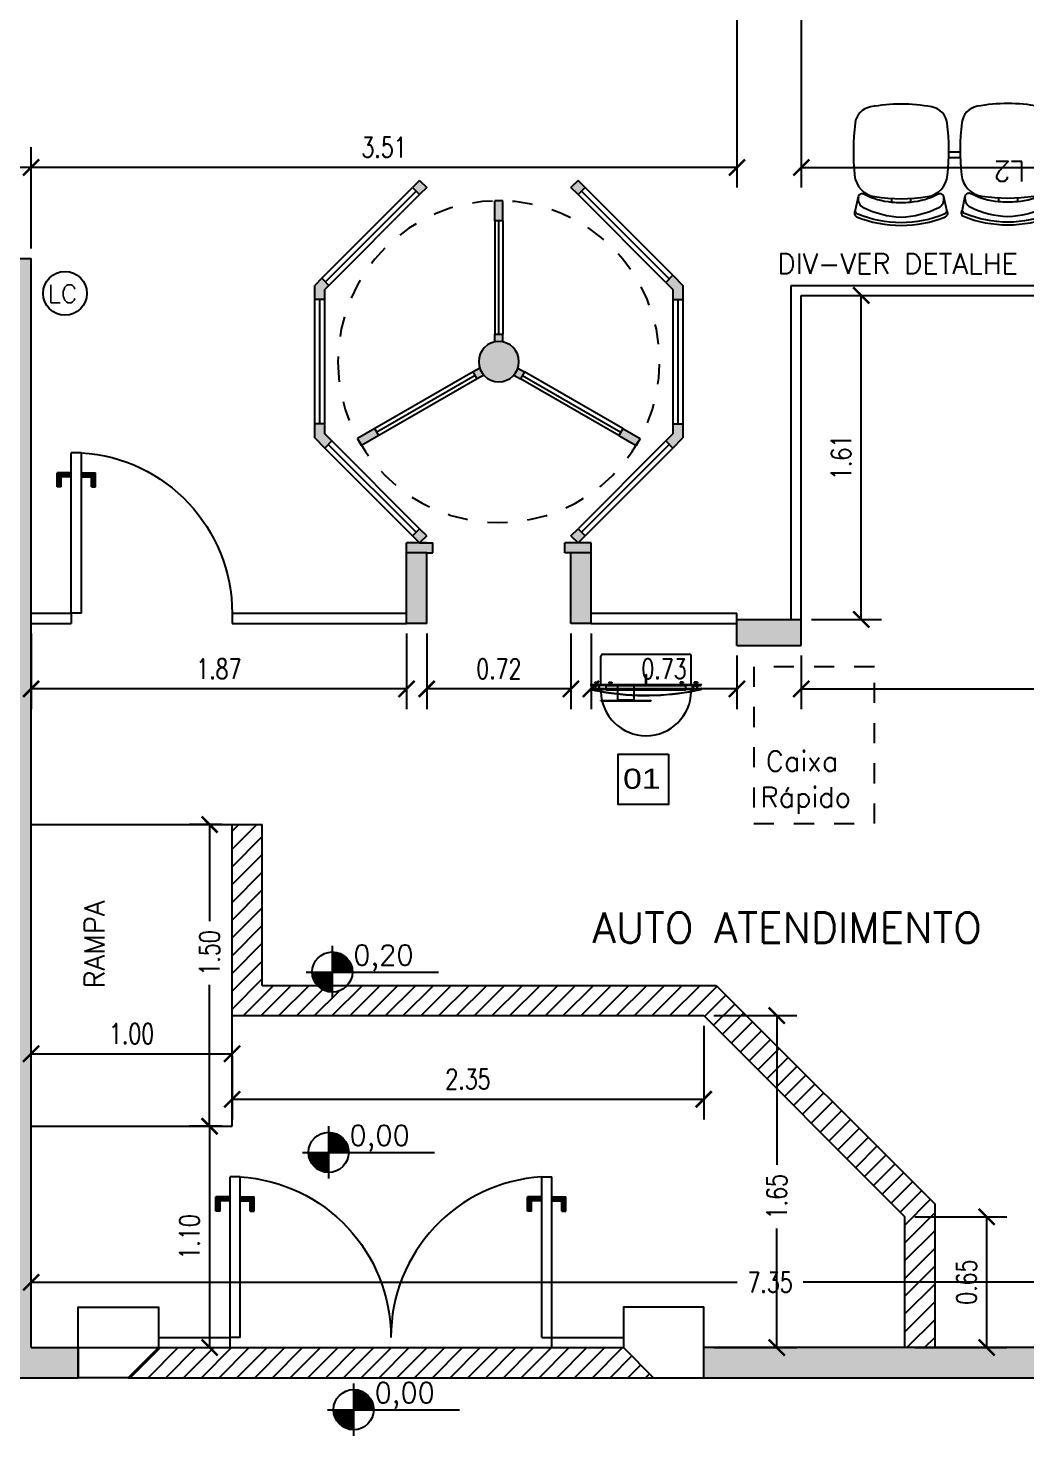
# Model space of a CAD drawing. Extents: x -36.1 to 57, y 1.4 to 46.9.
# Drawn here: x -0.15 to 4.81, y 33.05 to 40.05 of the extents above; entities that cross this region are included whole.
import ezdxf

# ---------------------------------------------------------------- set-up
doc = ezdxf.new("R2010")
doc.units = 0
doc.header["$LTSCALE"] = 0.02
doc.header["$PDMODE"] = 2
doc.linetypes.add('HIDDEN', pattern=[0.375, 0.25, -0.125])
doc.layers.get('0').update_dxf_attribs({"linetype": 'CONTINUOUS'})
doc.layers.get('DEFPOINTS').update_dxf_attribs({"linetype": 'CONTINUOUS'})
for name, color, linetype in [('ACESSORIOS', 6, 'CONTINUOUS'), ('BLOCOS', 1, 'CONTINUOUS'), ('CADEIRAS', 6, 'CONTINUOUS'), ('CODIGO', 6, 'CONTINUOUS'), ('COTAS', 6, 'CONTINUOUS'), ('DIVTETO', 5, 'CONTINUOUS'), ('EQUIPAMENTOS', 5, 'CONTINUOUS'), ('ESQUAD-SOLID', 6, 'CONTINUOUS'), ('ESQUADRIA', 1, 'CONTINUOUS'), ('ESQUADRIA-F', 6, 'CONTINUOUS'), ('ESQUADRIAS', 1, 'CONTINUOUS'), ('ESQUADRIAS-F', 6, 'CONTINUOUS'), ('ESQUADRIAS-G', 1, 'CONTINUOUS'), ('PAREDE-SOL', 251, 'CONTINUOUS'), ('PAREDES', 7, 'CONTINUOUS'), ('PELICULA', 252, 'CONTINUOUS'), ('PISO', 6, 'CONTINUOUS'), ('SINAL', 1, 'CONTINUOUS'), ('SUBPORTICO', 6, 'CONTINUOUS'), ('TEXTO', 7, 'CONTINUOUS'), ('TEXTO-F', 6, 'CONTINUOUS')]:
    doc.layers.add(name, color=color, linetype=linetype)
doc.styles.add('COTAS', font='romans.shx', dxfattribs={"width": 0.75})
doc.styles.add('NUMERO', font='arial.ttf', dxfattribs={"width": 1.2, "height": 0.4})
doc.styles.add('ROMANS', font='simplex.shx')
doc.dimstyles.new('COTAS', dxfattribs={"dimtxt": 0.1, "dimasz": 0.08, "dimexe": 0.1, "dimexo": 0.05, "dimgap": 0.05, "dimtad": 1, "dimzin": 0, "dimdsep": 46, "dimtxsty": 'COTAS', "dimblk1": 'ARCHTICK', "dimblk2": 'ARCHTICK', "dimsah": 1, "dimcen": 2.5, "dimclrt": 1, "dimadec": 0, "dimazin": 0, "dimtfac": 1, "dimtdec": 4, "dimtmove": 2, "dimatfit": 3, "dimldrblk": 'ARCHTICK', "dimfxl": 1, "dimtvp": 1, "dimtolj": 1, "dimtzin": 0, "dimarcsym": 0})
pattern_1 = [(45, (-21.00916, 38.838226), (-0.04419417, 0.04419417), [])]

# ---------------------------------------------------------------- blocks, each defined once
blk = doc.blocks.new('_ARCHTICK')
at = {"color": 0, "linetype": 'ByBlock', "const_width": 0.15}
blk.add_lwpolyline([(-0.5, -0.5), (0.5, 0.5)], dxfattribs=at)
blk = doc.blocks.new('*D147')
at = {"color": 0, "linetype": 'ByBlock'}
for p, q in [((3.7474, 7.4473), (4.0955, 7.4473)), ((3.9955, 5.8369), (3.9955, 7.4473)), ((3.7474, 5.8369), (4.0955, 5.8369))]:
    blk.add_line(p, q, dxfattribs=at)
at = {"layer": 'DEFPOINTS', "color": 0, "linetype": 'ByBlock'}
for p in [(3.6974, 7.4473), (3.9955, 7.4473), (3.6974, 5.8369)]:
    blk.add_point(p, dxfattribs=at)
at = {"color": 0, "linetype": 'ByBlock', "xscale": 0.08, "yscale": 0.08, "zscale": 0.08}
for p, rotation in [((3.9955, 7.4473), 90), ((3.9955, 5.8369), 270)]:
    blk.add_blockref('_ARCHTICK', p, dxfattribs=dict(at, rotation=rotation))
at = {"color": 1, "linetype": 'ByBlock', "insert": (3.8955, 6.6421), "char_height": 0.1, "attachment_point": 5, "rotation": 90, "style": 'COTAS'}
blk.add_mtext('\\A1;1.61', dxfattribs=at)
blk = doc.blocks.new('PORTA-GIRA')
at = {"layer": 'ESQUAD-SOLID'}
h = blk.add_hatch(color=256, dxfattribs=at)
h.paths.add_polyline_path([(0.1, 2.1667), (0.0646, 2.2021), (0.0293, 2.1667), (0.0646, 2.1314)])
h.paths.add_polyline_path([(-0.3718, 1.695), (-0.4071, 1.7303), (-0.4571, 1.6803), (-0.4571, 1.6096), (-0.4071, 1.6096), (-0.4071, 1.6596)])
h.paths.add_polyline_path([(0.4786, 2.1008, 0.012502), (0.4386, 2.1008), (0.4386, 2.001), (0.4786, 2.001)])
h.paths.add_polyline_path([(0.8525, 2.2021), (0.8172, 2.1667), (0.8525, 2.1314), (0.8879, 2.1667)])
h.paths.add_polyline_path([(1.3743, 1.6803), (1.3389, 1.7157), (1.3036, 1.6803), (1.3243, 1.6596), (1.3243, 1.6096), (1.3743, 1.6096)])
h.paths.add_polyline_path([(1.3743, 0.9925), (1.3243, 0.9925), (1.3243, 0.9425), (1.2889, 0.9071), (1.3243, 0.8718), (1.3743, 0.9218)])
h.paths.add_polyline_path([(0.8525, 0.4707), (0.8172, 0.4354), (0.8525, 0.4), (0.8879, 0.4354)])
h.paths.add_polyline_path([(0.0646, 0.4707), (0.0293, 0.4354), (0.0646, 0.4), (0.1, 0.4354)])
h.paths.add_polyline_path([(-0.3718, 0.9071), (-0.4071, 0.9425), (-0.4071, 0.9925), (-0.4571, 0.9925), (-0.4571, 0.9218), (-0.4071, 0.8718)])
h.paths.add_polyline_path([(-0.1376, 0.9337), (-0.1576, 0.9684), (-0.244, 0.9185, 0.012502), (-0.224, 0.8838)])
h.paths.add_polyline_path([(1.0748, 0.9684), (1.0548, 0.9337), (1.1412, 0.8838, 0.012502), (1.1612, 0.9185)])
h.paths.add_polyline_path([(0.5586, 1.301, 1), (0.3586, 1.301, 1)])
h.paths.add_polyline_path([(0.1, 0.35), (0, 0.35), (0, 0), (0.1, 0)])
h.paths.add_polyline_path([(0.13, 0.4), (0.0646, 0.4), (0, 0.4), (0, 0.35), (0.1, 0.35), (0.13, 0.35)])
h.paths.add_polyline_path([(0.9172, 0.4), (0.8172, 0.4), (0.7872, 0.4), (0.7872, 0.35), (0.8172, 0.35), (0.9172, 0.35)])
h.paths.add_polyline_path([(0.9172, 0.35), (0.8172, 0.35), (0.8172, 0), (0.9172, 0)])
h.paths.add_polyline_path([(0.4786, 1.4376), (0.4386, 1.4376), (0.4386, 1.399, -0.101021), (0.4786, 1.399)])
h.paths.add_polyline_path([(0.5869, 1.2501), (0.5534, 1.2694, -0.101021), (0.5334, 1.2347), (0.5669, 1.2154)])
h.paths.add_polyline_path([(0.3637, 1.2694), (0.3303, 1.2501), (0.3503, 1.2154), (0.3837, 1.2347, -0.101021)])
at = {"layer": 'ESQUADRIA'}
for p, q in [((0.0293, 2.1667), (0.0646, 2.2021)), ((0.0646, 2.2021), (0.1, 2.1667)), ((0.8525, 2.2021), (0.8172, 2.1667)), ((0.8525, 2.2021), (0.8879, 2.1667)), ((-0.3894, 1.7127), (0.047, 2.149)), ((0.0293, 2.1667), (0.0646, 2.1314)), ((0.0646, 2.1314), (0.1, 2.1667)), ((0.4386, 2.001), (0.4386, 2.101)), ((0.4386, 2.101), (0.4786, 2.101)), ((0.4786, 2.001), (0.4786, 2.101)), ((0.8172, 2.1667), (0.8525, 2.1314)), ((0.8879, 2.1667), (0.8525, 2.1314)), ((1.3212, 1.698), (0.8702, 2.149)), ((0.4386, 2.001), (0.4786, 2.001)), ((0.4586, 1.4376), (0.4586, 2.001)), ((-0.4071, 1.7303), (-0.4571, 1.6803)), ((-0.4571, 1.6803), (-0.4571, 1.6096)), ((-0.4071, 1.7303), (-0.3718, 1.695)), ((-0.3718, 1.695), (-0.4071, 1.6596)), ((1.3389, 1.7157), (1.3036, 1.6803)), ((1.3036, 1.6803), (1.3243, 1.6596)), ((1.3389, 1.7157), (1.3743, 1.6803)), ((1.3743, 1.6096), (1.3743, 1.6803)), ((-0.4071, 1.6096), (-0.4571, 1.6096)), ((-0.4321, 1.6096), (-0.4321, 0.9925)), ((-0.4071, 1.6596), (-0.4071, 1.6096)), ((1.3243, 1.6096), (1.3243, 1.6596)), ((1.3243, 1.6096), (1.3743, 1.6096)), ((1.3493, 0.9925), (1.3493, 1.6096)), ((0.4786, 1.4376), (0.4386, 1.4376)), ((0.4386, 1.399), (0.4386, 1.4376)), ((0.4786, 1.399), (0.4786, 1.4376)), ((0.3637, 1.2694), (0.3303, 1.2501)), ((0.5534, 1.2694), (0.5869, 1.2501)), ((0.3403, 1.2327), (-0.1476, 0.951)), ((0.3303, 1.2501), (0.3503, 1.2154)), ((0.3837, 1.2347), (0.3503, 1.2154)), ((0.5334, 1.2347), (0.5669, 1.2154)), ((0.5669, 1.2154), (0.5869, 1.2501)), ((0.5769, 1.2327), (1.0648, 0.951)), ((-0.4571, 0.9925), (-0.4571, 0.9218)), ((-0.4071, 0.9925), (-0.4571, 0.9925)), ((-0.4071, 0.9925), (-0.4071, 0.9425)), ((1.3243, 0.9425), (1.3243, 0.9925)), ((1.3243, 0.9925), (1.3743, 0.9925)), ((1.3743, 0.9218), (1.3743, 0.9925)), ((-0.4071, 0.8718), (-0.4571, 0.9218)), ((-0.3718, 0.9071), (-0.4071, 0.9425)), ((-0.1576, 0.9684), (-0.2442, 0.9184)), ((-0.2442, 0.9184), (-0.2242, 0.8837)), ((-0.1376, 0.9337), (-0.2242, 0.8837)), ((-0.1576, 0.9684), (-0.1376, 0.9337)), ((1.0548, 0.9337), (1.0748, 0.9684)), ((1.0548, 0.9337), (1.1414, 0.8837)), ((1.0748, 0.9684), (1.1614, 0.9184)), ((1.1414, 0.8837), (1.1614, 0.9184)), ((1.2889, 0.9071), (1.3243, 0.9425)), ((1.3243, 0.8718), (1.3743, 0.9218)), ((-0.3718, 0.9071), (-0.4071, 0.8718)), ((-0.3894, 0.8894), (0.047, 0.453)), ((0.8702, 0.453), (1.3066, 0.8894)), ((1.2889, 0.9071), (1.3243, 0.8718)), ((0.0646, 0.4707), (0.0293, 0.4354)), ((0.0646, 0.4), (0.0293, 0.4354)), ((0.1, 0.4354), (0.0646, 0.4707)), ((0.1, 0.4354), (0.0646, 0.4)), ((0.8172, 0.4354), (0.8525, 0.4707)), ((0.8172, 0.4354), (0.8525, 0.4)), ((0.8525, 0.4707), (0.8879, 0.4354)), ((0.8525, 0.4), (0.8879, 0.4354)), ((0, 0), (0, 0.4)), ((0, 0.4), (0.1, 0.4)), ((0, 0.35), (0.1, 0.35)), ((0.0646, 0.4), (0.13, 0.4)), ((0.1, 0), (0.1, 0.35)), ((0.1, 0.35), (0.13, 0.35)), ((0.13, 0.35), (0.13, 0.4)), ((0.7872, 0.35), (0.7872, 0.4)), ((0.8525, 0.4), (0.7872, 0.4)), ((0.8172, 0.35), (0.7872, 0.35)), ((0.8172, 0.4), (0.9172, 0.4)), ((0.8172, 0), (0.8172, 0.35)), ((0.8172, 0.35), (0.9172, 0.35)), ((0.9172, 0), (0.9172, 0.4)), ((0, 0), (0.1, 0)), ((0.8172, 0), (0.9172, 0))]:
    blk.add_line(p, q, dxfattribs=at)
blk.add_circle((0.4586, 1.301), 0.1, dxfattribs=at)
at = {"layer": 'ESQUADRIA-F'}
for p, q in [((-0.4071, 1.7303), (0.0293, 2.1667)), ((-0.3718, 1.695), (0.0646, 2.1314)), ((1.3036, 1.6803), (0.8525, 2.1314)), ((1.3389, 1.7157), (0.8879, 2.1667)), ((0.4386, 2.001), (0.4386, 1.4376)), ((0.4786, 2.001), (0.4786, 1.4376)), ((-0.4571, 1.6096), (-0.4571, 0.9925)), ((-0.4071, 1.6096), (-0.4071, 0.9925)), ((1.3243, 0.9925), (1.3243, 1.6096)), ((1.3743, 0.9925), (1.3743, 1.6096)), ((-0.1576, 0.9684), (0.3303, 1.2501)), ((-0.1376, 0.9337), (0.3503, 1.2154)), ((0.5669, 1.2154), (1.0548, 0.9337)), ((0.5869, 1.2501), (1.0748, 0.9684)), ((-0.4071, 0.8718), (0.0293, 0.4354)), ((-0.3718, 0.9071), (0.0646, 0.4707)), ((0.8525, 0.4707), (1.2889, 0.9071)), ((0.8879, 0.4354), (1.3243, 0.8718))]:
    blk.add_line(p, q, dxfattribs=at)
at = {"layer": 'PISO', "linetype": 'HIDDEN'}
blk.add_circle((0.4586, 1.301), 0.8, dxfattribs=at)
blk = doc.blocks.new('A$C05567B69')
at = {"layer": 'ESQUADRIAS-F'}
blk.add_arc((0.8, 0), 0.8, 93.58332, 180, dxfattribs=at)
at = {"layer": 'ESQUADRIAS-G'}
for p, q in [((0.75, 0), (0.75, 0.7984)), ((0.75, 0.7984), (0.8, 0.7984)), ((0.8, 0), (0.8, 0.7984)), ((0.68, 0.6284), (0.68, 0.6984)), ((0.75, 0.6984), (0.68, 0.6984)), ((0.7, 0.6284), (0.7, 0.6784)), ((0.75, 0.6784), (0.7, 0.6784)), ((0.8, 0.6984), (0.87, 0.6984)), ((0.8, 0.6784), (0.85, 0.6784)), ((0.85, 0.6284), (0.85, 0.6784)), ((0.87, 0.6284), (0.87, 0.6984)), ((0.7, 0.6284), (0.68, 0.6284)), ((0.85, 0.6284), (0.87, 0.6284)), ((0.75, 0), (0.8, 0))]:
    blk.add_line(p, q, dxfattribs=at)
for points in [[(0.68, 0.6984), (0.75, 0.6984), (0.7, 0.6784), (0.75, 0.6784)], [(0.68, 0.6284), (0.68, 0.6984), (0.7, 0.6284), (0.7, 0.6784)], [(0.8, 0.6984), (0.87, 0.6984), (0.8, 0.6784), (0.85, 0.6784)], [(0.85, 0.6284), (0.85, 0.6784), (0.87, 0.6284), (0.87, 0.6984)]]:
    blk.add_solid(points, dxfattribs=at)
blk = doc.blocks.new('*D106')
at = {"color": 0, "linetype": 'ByBlock'}
for p, q in [((7.2174, 2.9091), (7.2174, 2.441)), ((-0.1333, 2.2669), (-0.1333, 2.641)), ((-0.1333, 2.541), (3.3777, 2.541)), ((7.2174, 2.541), (3.7063, 2.541))]:
    blk.add_line(p, q, dxfattribs=at)
at = {"layer": 'DEFPOINTS', "color": 0, "linetype": 'ByBlock'}
for p in [(7.2174, 2.9591), (7.2174, 2.541), (-0.1333, 2.2169)]:
    blk.add_point(p, dxfattribs=at)
at = {"color": 0, "linetype": 'ByBlock', "xscale": 0.08, "yscale": 0.08, "zscale": 0.08, "rotation": 180}
blk.add_blockref('_ARCHTICK', (-0.1333, 2.541), dxfattribs=at)
at = {"color": 0, "linetype": 'ByBlock', "xscale": 0.08, "yscale": 0.08, "zscale": 0.08}
blk.add_blockref('_ARCHTICK', (7.2174, 2.541), dxfattribs=at)
at = {"color": 1, "linetype": 'ByBlock', "insert": (3.542, 2.541), "char_height": 0.1, "attachment_point": 5, "style": 'COTAS'}
blk.add_mtext('\\A1;7.35', dxfattribs=at)
blk = doc.blocks.new('*D105')
at = {"color": 0, "linetype": 'ByBlock'}
for p, q in [((7.2174, 5.7669), (7.2174, 5.391)), ((3.6974, 5.6569), (3.6974, 5.391)), ((3.6974, 5.491), (7.2174, 5.491))]:
    blk.add_line(p, q, dxfattribs=at)
at = {"layer": 'DEFPOINTS', "color": 0, "linetype": 'ByBlock'}
for p in [(7.2174, 5.8169), (3.6974, 5.7069), (7.2174, 5.491)]:
    blk.add_point(p, dxfattribs=at)
at = {"color": 0, "linetype": 'ByBlock', "xscale": 0.08, "yscale": 0.08, "zscale": 0.08, "rotation": 180}
blk.add_blockref('_ARCHTICK', (3.6974, 5.491), dxfattribs=at)
at = {"color": 0, "linetype": 'ByBlock', "xscale": 0.08, "yscale": 0.08, "zscale": 0.08}
blk.add_blockref('_ARCHTICK', (7.2174, 5.491), dxfattribs=at)
at = {"color": 1, "linetype": 'ByBlock', "insert": (5.4574, 5.591), "char_height": 0.1, "attachment_point": 5, "style": 'COTAS'}
blk.add_mtext('\\A1;3.52', dxfattribs=at)
blk = doc.blocks.new('*D121')
at = {"color": 0, "linetype": 'ByBlock'}
for p, q in [((-0.1333, 5.7669), (-0.1333, 5.391)), ((1.7344, 5.7669), (1.7344, 5.391)), ((1.7344, 5.491), (-0.1333, 5.491))]:
    blk.add_line(p, q, dxfattribs=at)
at = {"layer": 'DEFPOINTS', "color": 0, "linetype": 'ByBlock'}
for p in [(-0.1333, 5.8169), (1.7344, 5.8169), (-0.1333, 5.491)]:
    blk.add_point(p, dxfattribs=at)
at = {"color": 0, "linetype": 'ByBlock', "xscale": 0.08, "yscale": 0.08, "zscale": 0.08, "rotation": 180}
blk.add_blockref('_ARCHTICK', (-0.1333, 5.491), dxfattribs=at)
at = {"color": 0, "linetype": 'ByBlock', "xscale": 0.08, "yscale": 0.08, "zscale": 0.08}
blk.add_blockref('_ARCHTICK', (1.7344, 5.491), dxfattribs=at)
at = {"color": 1, "linetype": 'ByBlock', "insert": (0.8005, 5.591), "char_height": 0.1, "attachment_point": 5, "style": 'COTAS'}
blk.add_mtext('\\A1;1.87', dxfattribs=at)
blk = doc.blocks.new('*D120')
at = {"color": 0, "linetype": 'ByBlock'}
for p, q in [((-0.1333, 3.3669), (-0.1333, 3.7772)), ((0.8667, 3.3669), (0.8667, 3.7772)), ((-0.1333, 3.6772), (0.8667, 3.6772))]:
    blk.add_line(p, q, dxfattribs=at)
at = {"layer": 'DEFPOINTS', "color": 0, "linetype": 'ByBlock'}
for p in [(0.8667, 3.6772), (-0.1333, 3.3169), (0.8667, 3.3169)]:
    blk.add_point(p, dxfattribs=at)
at = {"color": 0, "linetype": 'ByBlock', "xscale": 0.08, "yscale": 0.08, "zscale": 0.08, "rotation": 180}
blk.add_blockref('_ARCHTICK', (-0.1333, 3.6772), dxfattribs=at)
at = {"color": 0, "linetype": 'ByBlock', "xscale": 0.08, "yscale": 0.08, "zscale": 0.08}
blk.add_blockref('_ARCHTICK', (0.8667, 3.6772), dxfattribs=at)
at = {"color": 1, "linetype": 'ByBlock', "insert": (0.3667, 3.7772), "char_height": 0.1, "attachment_point": 5, "style": 'COTAS'}
blk.add_mtext('\\A1;1.00', dxfattribs=at)
blk = doc.blocks.new('*D119')
at = {"color": 0, "linetype": 'ByBlock'}
for p, q in [((-0.0833, 3.3169), (0.8544, 3.3169)), ((0.7544, 3.3169), (0.7544, 2.2169)), ((-0.0833, 2.2169), (0.8544, 2.2169))]:
    blk.add_line(p, q, dxfattribs=at)
at = {"layer": 'DEFPOINTS', "color": 0, "linetype": 'ByBlock'}
for p in [(-0.1333, 3.3169), (-0.1333, 2.2169), (0.7544, 2.2169)]:
    blk.add_point(p, dxfattribs=at)
at = {"color": 0, "linetype": 'ByBlock', "xscale": 0.08, "yscale": 0.08, "zscale": 0.08}
for p, rotation in [((0.7544, 3.3169), 90), ((0.7544, 2.2169), 270)]:
    blk.add_blockref('_ARCHTICK', p, dxfattribs=dict(at, rotation=rotation))
at = {"color": 1, "linetype": 'ByBlock', "insert": (0.6544, 2.7669), "char_height": 0.1, "attachment_point": 5, "rotation": 90, "style": 'COTAS'}
blk.add_mtext('\\A1;1.10', dxfattribs=at)
blk = doc.blocks.new('*D124')
at = {"color": 0, "linetype": 'ByBlock'}
for p, q in [((3.2623, 3.8669), (3.6753, 3.8669)), ((3.5753, 3.8669), (3.5753, 3.1259)), ((3.5753, 2.2169), (3.5753, 2.808)), ((3.2623, 2.2169), (3.6753, 2.2169))]:
    blk.add_line(p, q, dxfattribs=at)
at = {"layer": 'DEFPOINTS', "color": 0, "linetype": 'ByBlock'}
for p in [(3.2123, 3.8669), (3.2123, 2.2169), (3.5753, 2.2169)]:
    blk.add_point(p, dxfattribs=at)
at = {"color": 0, "linetype": 'ByBlock', "xscale": 0.08, "yscale": 0.08, "zscale": 0.08}
for p, rotation in [((3.5753, 3.8669), 90), ((3.5753, 2.2169), 270)]:
    blk.add_blockref('_ARCHTICK', p, dxfattribs=dict(at, rotation=rotation))
at = {"color": 1, "linetype": 'ByBlock', "insert": (3.5753, 2.9669), "char_height": 0.1, "attachment_point": 5, "rotation": 90, "style": 'COTAS'}
blk.add_mtext('\\A1;1.65', dxfattribs=at)
blk = doc.blocks.new('*D118')
at = {"color": 0, "linetype": 'ByBlock'}
for p, q in [((0.8167, 4.8169), (0.6544, 4.8169)), ((0.7544, 4.8169), (0.7544, 4.3373)), ((0.7544, 3.3169), (0.7544, 4.0194)), ((0.8167, 3.3169), (0.6544, 3.3169))]:
    blk.add_line(p, q, dxfattribs=at)
at = {"layer": 'DEFPOINTS', "color": 0, "linetype": 'ByBlock'}
for p in [(0.7544, 4.8169), (0.8667, 4.8169), (0.8667, 3.3169)]:
    blk.add_point(p, dxfattribs=at)
at = {"color": 0, "linetype": 'ByBlock', "xscale": 0.08, "yscale": 0.08, "zscale": 0.08}
for p, rotation in [((0.7544, 4.8169), 90), ((0.7544, 3.3169), 270)]:
    blk.add_blockref('_ARCHTICK', p, dxfattribs=dict(at, rotation=rotation))
at = {"color": 1, "linetype": 'ByBlock', "insert": (0.7544, 4.1784), "char_height": 0.1, "attachment_point": 5, "rotation": 90, "style": 'COTAS'}
blk.add_mtext('\\A1;1.50', dxfattribs=at)
blk = doc.blocks.new('*D117')
at = {"color": 0, "linetype": 'ByBlock'}
for p, q in [((3.2123, 3.8169), (3.2123, 3.3512)), ((0.8667, 3.6669), (0.8667, 3.3512)), ((0.8667, 3.4512), (3.2123, 3.4512))]:
    blk.add_line(p, q, dxfattribs=at)
at = {"layer": 'DEFPOINTS', "color": 0, "linetype": 'ByBlock'}
for p in [(3.2123, 3.8669), (0.8667, 3.7169), (3.2123, 3.4512)]:
    blk.add_point(p, dxfattribs=at)
at = {"color": 0, "linetype": 'ByBlock', "xscale": 0.08, "yscale": 0.08, "zscale": 0.08, "rotation": 180}
blk.add_blockref('_ARCHTICK', (0.8667, 3.4512), dxfattribs=at)
at = {"color": 0, "linetype": 'ByBlock', "xscale": 0.08, "yscale": 0.08, "zscale": 0.08}
blk.add_blockref('_ARCHTICK', (3.2123, 3.4512), dxfattribs=at)
at = {"color": 1, "linetype": 'ByBlock', "insert": (2.0395, 3.5512), "char_height": 0.1, "attachment_point": 5, "style": 'COTAS'}
blk.add_mtext('\\A1;2.35', dxfattribs=at)
blk = doc.blocks.new('*D122')
at = {"color": 0, "linetype": 'ByBlock'}
for p, q in [((1.8344, 5.7669), (1.8344, 5.391)), ((2.5515, 5.7669), (2.5515, 5.391)), ((2.5515, 5.491), (1.8344, 5.491))]:
    blk.add_line(p, q, dxfattribs=at)
at = {"layer": 'DEFPOINTS', "color": 0, "linetype": 'ByBlock'}
for p in [(1.8344, 5.8169), (2.5515, 5.8169), (1.8344, 5.491)]:
    blk.add_point(p, dxfattribs=at)
at = {"color": 0, "linetype": 'ByBlock', "xscale": 0.08, "yscale": 0.08, "zscale": 0.08, "rotation": 180}
blk.add_blockref('_ARCHTICK', (1.8344, 5.491), dxfattribs=at)
at = {"color": 0, "linetype": 'ByBlock', "xscale": 0.08, "yscale": 0.08, "zscale": 0.08}
blk.add_blockref('_ARCHTICK', (2.5515, 5.491), dxfattribs=at)
at = {"color": 1, "linetype": 'ByBlock', "insert": (2.193, 5.591), "char_height": 0.1, "attachment_point": 5, "style": 'COTAS'}
blk.add_mtext('\\A1;0.72', dxfattribs=at)
blk = doc.blocks.new('A$C1F7A7F6D')
at = {"layer": 'SINAL'}
for p, q in [((0.0507, 0.2549), (0.0507, 0.3949)), ((0.0607, 0.4049), (0.4907, 0.4049)), ((0.5007, 0.2549), (0.5007, 0.3949)), ((0.2742, 0.3049), (0.2772, 0.3049)), ((0.2742, 0.2549), (0.2742, 0.3049)), ((0.2772, 0.2549), (0.2772, 0.3049)), ((0.002, 0.2329), (0.0017, 0.2315)), ((0.0232, 0.2504), (0.0029, 0.2504)), ((0.0032, 0.2549), (0.5484, 0.2549)), ((0.0032, 0.2519), (0.0032, 0.2534)), ((0.0032, 0.2534), (0.5482, 0.2534)), ((0.0411, 0.2519), (0.0032, 0.2519)), ((0.0207, 0.2669), (0.0357, 0.2669)), ((0.0207, 0.2669), (0.0207, 0.2629)), ((0.0207, 0.2629), (0.0357, 0.2629)), ((0.0207, 0.2589), (0.0207, 0.2549)), ((0.0207, 0.2589), (0.0357, 0.2589)), ((0.0207, 0.2549), (0.0357, 0.2549)), ((0.0219, 0.2302), (0.0216, 0.2288)), ((0.0223, 0.2483), (0.0223, 0.2303)), ((0.0232, 0.2504), (0.0232, 0.2519)), ((0.0413, 0.2493), (0.0233, 0.2493)), ((0.0413, 0.2483), (0.0233, 0.2483)), ((0.0233, 0.2483), (0.0233, 0.2303)), ((0.0413, 0.2303), (0.0233, 0.2303)), ((0.0413, 0.2293), (0.0233, 0.2293)), ((0.0257, 0.251), (0.025, 0.2519)), ((0.0257, 0.2629), (0.0257, 0.2589)), ((0.0257, 0.2519), (0.0257, 0.2504)), ((0.0257, 0.2504), (0.0307, 0.2504)), ((0.0307, 0.2629), (0.0307, 0.2589)), ((0.0307, 0.2519), (0.0307, 0.2504)), ((0.0307, 0.251), (0.0315, 0.2519)), ((0.0357, 0.2669), (0.0357, 0.2629)), ((0.0357, 0.2589), (0.0357, 0.2549)), ((0.0426, 0.2493), (0.0413, 0.2493)), ((0.0413, 0.2483), (0.0413, 0.2303)), ((0.0426, 0.2293), (0.0413, 0.2293)), ((0.0423, 0.2483), (0.0423, 0.2303)), ((0.0441, 0.2504), (0.0426, 0.2504)), ((0.0426, 0.2247), (0.0426, 0.2504)), ((0.0426, 0.2293), (0.0426, 0.2504)), ((0.0441, 0.2293), (0.0426, 0.2293)), ((0.0441, 0.2244), (0.0441, 0.2504)), ((0.0777, 0.2493), (0.0441, 0.2493)), ((0.0777, 0.2293), (0.0441, 0.2293)), ((0.0507, 0.2493), (0.0507, 0.2534)), ((0.0507, 0.225), (0.0507, 0.2293)), ((0.0777, 0.2263), (0.0777, 0.2523)), ((0.0957, 0.2523), (0.0777, 0.2523)), ((0.0777, 0.2493), (0.4737, 0.2493)), ((0.0777, 0.2293), (0.4737, 0.2293)), ((0.4737, 0.2263), (0.0777, 0.2263)), ((0.0907, 0.2669), (0.1057, 0.2669)), ((0.0907, 0.2669), (0.0907, 0.2629)), ((0.0907, 0.2629), (0.1057, 0.2629)), ((0.0907, 0.2589), (0.0907, 0.2549)), ((0.0907, 0.2589), (0.1057, 0.2589)), ((0.0907, 0.2549), (0.1057, 0.2549)), ((0.0957, 0.2525), (0.0949, 0.2534)), ((0.0957, 0.2629), (0.0957, 0.2589)), ((0.0957, 0.2534), (0.0957, 0.2504)), ((0.0957, 0.2504), (0.1007, 0.2504)), ((0.1007, 0.2629), (0.1007, 0.2589)), ((0.1007, 0.2534), (0.1007, 0.2504)), ((0.1007, 0.2525), (0.1015, 0.2534)), ((0.4506, 0.2523), (0.1007, 0.2523)), ((0.1057, 0.2669), (0.1057, 0.2629)), ((0.1057, 0.2589), (0.1057, 0.2549)), ((0.1357, 0.1992), (0.1357, 0.2263)), ((0.2157, 0.1992), (0.2157, 0.2263)), ((0.4456, 0.2669), (0.4456, 0.2629)), ((0.4606, 0.2669), (0.4456, 0.2669)), ((0.4606, 0.2629), (0.4456, 0.2629)), ((0.4456, 0.2589), (0.4456, 0.2549)), ((0.4606, 0.2589), (0.4456, 0.2589)), ((0.4606, 0.2549), (0.4456, 0.2549)), ((0.4506, 0.2525), (0.4499, 0.2534)), ((0.4506, 0.2629), (0.4506, 0.2589)), ((0.4506, 0.2534), (0.4506, 0.2504)), ((0.4556, 0.2504), (0.4506, 0.2504)), ((0.4556, 0.2629), (0.4556, 0.2589)), ((0.4556, 0.2525), (0.4564, 0.2534)), ((0.4556, 0.2534), (0.4556, 0.2504)), ((0.4737, 0.2523), (0.4556, 0.2523)), ((0.4606, 0.2669), (0.4606, 0.2629)), ((0.4606, 0.2589), (0.4606, 0.2549)), ((0.4737, 0.2263), (0.4737, 0.2523)), ((0.5072, 0.2493), (0.4737, 0.2493)), ((0.5072, 0.2293), (0.4737, 0.2293)), ((0.5007, 0.2493), (0.5007, 0.2534)), ((0.5007, 0.225), (0.5007, 0.2293)), ((0.5072, 0.2504), (0.5087, 0.2504)), ((0.5072, 0.2244), (0.5072, 0.2504)), ((0.5087, 0.2247), (0.5087, 0.2504)), ((0.5087, 0.2293), (0.5087, 0.2504)), ((0.5101, 0.2493), (0.5087, 0.2493)), ((0.5101, 0.2293), (0.5087, 0.2293)), ((0.5091, 0.2483), (0.5091, 0.2303)), ((0.5101, 0.2493), (0.5281, 0.2493)), ((0.5101, 0.2483), (0.5281, 0.2483)), ((0.5101, 0.2483), (0.5101, 0.2303)), ((0.5101, 0.2303), (0.5281, 0.2303)), ((0.5101, 0.2293), (0.5281, 0.2293)), ((0.5102, 0.2519), (0.5482, 0.2519)), ((0.5306, 0.2669), (0.5156, 0.2669)), ((0.5156, 0.2669), (0.5156, 0.2629)), ((0.5306, 0.2629), (0.5156, 0.2629)), ((0.5156, 0.2589), (0.5156, 0.2549)), ((0.5306, 0.2589), (0.5156, 0.2589)), ((0.5306, 0.2549), (0.5156, 0.2549)), ((0.5206, 0.251), (0.5198, 0.2519)), ((0.5206, 0.2629), (0.5206, 0.2589)), ((0.5206, 0.2519), (0.5206, 0.2504)), ((0.5256, 0.2504), (0.5206, 0.2504)), ((0.5256, 0.2629), (0.5256, 0.2589)), ((0.5256, 0.251), (0.5264, 0.2519)), ((0.5256, 0.2519), (0.5256, 0.2504)), ((0.5281, 0.2483), (0.5281, 0.2303)), ((0.5282, 0.2504), (0.5282, 0.2519)), ((0.5282, 0.2504), (0.5484, 0.2504)), ((0.5291, 0.2483), (0.5291, 0.2303)), ((0.5294, 0.2302), (0.5298, 0.2288)), ((0.5306, 0.2669), (0.5306, 0.2629)), ((0.5306, 0.2589), (0.5306, 0.2549)), ((0.5482, 0.2519), (0.5482, 0.2534)), ((0.5493, 0.2329), (0.5496, 0.2315)), ((0.0507, 0.1749), (0.3007, 0.1749)), ((0.0507, 0.1734), (0.0507, 0.1749)), ((0.0507, 0.1734), (0.3007, 0.1734)), ((0.1357, 0.1749), (0.1357, 0.1992)), ((0.2157, 0.1769), (0.1357, 0.1769)), ((0.2157, 0.1749), (0.2157, 0.1992)), ((0.3007, 0.1734), (0.3007, 0.1749))]:
    blk.add_line(p, q, dxfattribs=at)
at = {"layer": 'SINAL', "linetype": 'Continuous'}
for p, q in [((0.1357, 0.2263), (0.1357, 0.2493)), ((0.2157, 0.2263), (0.2157, 0.2493))]:
    blk.add_line(p, q, dxfattribs=at)
at = {"layer": 'SINAL'}
for centre, radius, start, end in [((0.0607, 0.3949), 0.01, 90, 180), ((0.4907, 0.3949), 0.01, 360, 90), ((0.0022, 0.2321), 0.00228, 87.22519, 247.84309), ((0.2753, 1.4722), 1.2722, 257.5301, 261.56597), ((0.0029, 0.2527), 0.00225, 90, 270), ((0.2753, 1.4722), 1.2707, 257.5301, 261.55595), ((0.2761, 1.4722), 1.2692, 257.53008, 259.39915), ((0.2761, 1.4722), 1.2677, 257.53008, 258.434), ((0.0233, 0.2483), 0.001, 90, 180), ((0.0233, 0.2303), 0.001, 180, 270), ((0.0411, 0.2504), 0.003, 0, 90), ((0.0411, 0.2504), 0.0015, 0, 90), ((0.0413, 0.2483), 0.001, 0, 90), ((0.0413, 0.2303), 0.001, 270, 360), ((0.0426, 0.2244), 0.0015, 259.46803, 0), ((0.2757, 0.225), 0.225, 180, 180.89106), ((0.2757, 0.225), 0.225, 181.28053, 358.75674), ((0.2753, 1.4722), 1.2707, 261.55595, 282.4699), ((0.2753, 1.4722), 1.2722, 261.56597, 282.4699), ((0.2757, 0.225), 0.225, 359.1462, 360), ((0.5102, 0.2504), 0.003, 90, 180), ((0.5087, 0.2244), 0.0015, 180, 245.32932), ((0.5102, 0.2504), 0.0015, 90, 180), ((0.2753, 1.4722), 1.2692, 280.60085, 282.46992), ((0.5101, 0.2483), 0.001, 90, 180), ((0.5101, 0.2303), 0.001, 180, 270), ((0.5281, 0.2483), 0.001, 0, 90), ((0.5281, 0.2303), 0.001, 270, 0), ((0.2753, 1.4722), 1.2677, 281.566, 282.46992), ((0.5484, 0.2527), 0.00225, 270, 90), ((0.5491, 0.2321), 0.00228, 292.15691, 92.77481)]:
    blk.add_arc(centre, radius, start, end, dxfattribs=at)
blk = doc.blocks.new('*D116')
at = {"color": 0, "linetype": 'ByBlock'}
for p, q in [((2.6515, 5.7669), (2.6515, 5.391)), ((3.3774, 5.6569), (3.3774, 5.391)), ((3.3774, 5.491), (2.6515, 5.491))]:
    blk.add_line(p, q, dxfattribs=at)
at = {"layer": 'DEFPOINTS', "color": 0, "linetype": 'ByBlock'}
for p in [(2.6515, 5.8169), (3.3774, 5.7069), (2.6515, 5.491)]:
    blk.add_point(p, dxfattribs=at)
at = {"color": 0, "linetype": 'ByBlock', "xscale": 0.08, "yscale": 0.08, "zscale": 0.08, "rotation": 180}
blk.add_blockref('_ARCHTICK', (2.6515, 5.491), dxfattribs=at)
at = {"color": 0, "linetype": 'ByBlock', "xscale": 0.08, "yscale": 0.08, "zscale": 0.08}
blk.add_blockref('_ARCHTICK', (3.3774, 5.491), dxfattribs=at)
at = {"color": 1, "linetype": 'ByBlock', "insert": (3.0144, 5.591), "char_height": 0.1, "attachment_point": 5, "style": 'COTAS'}
blk.add_mtext('\\A1;0.73', dxfattribs=at)
blk = doc.blocks.new('*D123')
at = {"color": 0, "linetype": 'ByBlock'}
for p, q in [((4.2623, 2.8669), (4.7193, 2.8669)), ((4.6193, 2.2169), (4.6193, 2.8669)), ((4.2623, 2.2169), (4.7193, 2.2169))]:
    blk.add_line(p, q, dxfattribs=at)
at = {"layer": 'DEFPOINTS', "color": 0, "linetype": 'ByBlock'}
for p in [(4.2123, 2.8669), (4.6193, 2.8669), (4.2123, 2.2169)]:
    blk.add_point(p, dxfattribs=at)
at = {"color": 0, "linetype": 'ByBlock', "xscale": 0.08, "yscale": 0.08, "zscale": 0.08}
for p, rotation in [((4.6193, 2.8669), 90), ((4.6193, 2.2169), 270)]:
    blk.add_blockref('_ARCHTICK', p, dxfattribs=dict(at, rotation=rotation))
at = {"color": 1, "linetype": 'ByBlock', "insert": (4.5193, 2.5419), "char_height": 0.1, "attachment_point": 5, "rotation": 90, "style": 'COTAS'}
blk.add_mtext('\\A1;0.65', dxfattribs=at)
blk = doc.blocks.new('*D89')
at = {"color": 0, "linetype": 'ByBlock'}
for p, q in [((7.2174, 12.2269), (7.2174, 7.9836)), ((3.6974, 9.3069), (3.6974, 7.9836)), ((3.6974, 8.0836), (7.2174, 8.0836))]:
    blk.add_line(p, q, dxfattribs=at)
at = {"layer": 'DEFPOINTS', "color": 0, "linetype": 'ByBlock'}
for p in [(7.2174, 12.2769), (3.6974, 9.3569), (7.2174, 8.0836)]:
    blk.add_point(p, dxfattribs=at)
at = {"color": 0, "linetype": 'ByBlock', "xscale": 0.08, "yscale": 0.08, "zscale": 0.08, "rotation": 180}
blk.add_blockref('_ARCHTICK', (3.6974, 8.0836), dxfattribs=at)
at = {"color": 0, "linetype": 'ByBlock', "xscale": 0.08, "yscale": 0.08, "zscale": 0.08}
blk.add_blockref('_ARCHTICK', (7.2174, 8.0836), dxfattribs=at)
at = {"color": 1, "linetype": 'ByBlock', "insert": (5.4574, 8.1836), "char_height": 0.1, "attachment_point": 5, "style": 'COTAS'}
blk.add_mtext('\\A1;3.52', dxfattribs=at)
blk = doc.blocks.new('*D126')
at = {"color": 0, "linetype": 'ByBlock'}
for p, q in [((3.3774, 9.3075), (3.3774, 7.9836)), ((-0.1333, 7.6808), (-0.1333, 8.1836)), ((3.3774, 8.0836), (-0.1333, 8.0836))]:
    blk.add_line(p, q, dxfattribs=at)
at = {"layer": 'DEFPOINTS', "color": 0, "linetype": 'ByBlock'}
for p in [(3.3774, 9.3575), (-0.1333, 8.0836), (-0.1333, 7.6308)]:
    blk.add_point(p, dxfattribs=at)
at = {"color": 0, "linetype": 'ByBlock', "xscale": 0.08, "yscale": 0.08, "zscale": 0.08, "rotation": 180}
blk.add_blockref('_ARCHTICK', (-0.1333, 8.0836), dxfattribs=at)
at = {"color": 0, "linetype": 'ByBlock', "xscale": 0.08, "yscale": 0.08, "zscale": 0.08}
blk.add_blockref('_ARCHTICK', (3.3774, 8.0836), dxfattribs=at)
at = {"color": 1, "linetype": 'ByBlock', "insert": (1.622, 8.1836), "char_height": 0.1, "attachment_point": 5, "style": 'COTAS'}
blk.add_mtext('\\A1;3.51', dxfattribs=at)
blk = doc.blocks.new('*D108')
at = {"color": 0, "linetype": 'ByBlock'}
for p, q in [((-1.2133, 7.6808), (-1.2133, 8.1836)), ((-0.1333, 7.6808), (-0.1333, 8.1836)), ((-0.1333, 8.0836), (-1.2133, 8.0836))]:
    blk.add_line(p, q, dxfattribs=at)
at = {"layer": 'DEFPOINTS', "color": 0, "linetype": 'ByBlock'}
for p in [(-1.2133, 8.0836), (-1.2133, 7.6308), (-0.1333, 7.6308)]:
    blk.add_point(p, dxfattribs=at)
at = {"color": 0, "linetype": 'ByBlock', "xscale": 0.08, "yscale": 0.08, "zscale": 0.08, "rotation": 180}
blk.add_blockref('_ARCHTICK', (-1.2133, 8.0836), dxfattribs=at)
at = {"color": 0, "linetype": 'ByBlock', "xscale": 0.08, "yscale": 0.08, "zscale": 0.08}
blk.add_blockref('_ARCHTICK', (-0.1333, 8.0836), dxfattribs=at)
at = {"color": 1, "linetype": 'ByBlock', "insert": (-0.6733, 8.1836), "char_height": 0.1, "attachment_point": 5, "style": 'COTAS'}
blk.add_mtext('\\A1;1.08', dxfattribs=at)
blk = doc.blocks.new('LC')
at = {"layer": 'ACESSORIOS'}
blk.add_circle((0, 0), 0.1086, dxfattribs=at)
at = {"layer": 'CODIGO', "style": 'ROMANS'}
blk.add_text('LC', height=0.09, dxfattribs=at).set_placement((-0.0855, -0.047))
blk = doc.blocks.new('A$C33302E0F')
at = {"layer": 'CADEIRAS'}
for p, q in [((0.1848, 0.4548), (0.1848, 0.4727)), ((0.2788, 0.4548), (0.2788, 0.4727)), ((0.7159, 0.4548), (0.7159, 0.4727)), ((0.8099, 0.4548), (0.8099, 0.4727)), ((1.247, 0.4578), (1.247, 0.4757)), ((1.341, 0.4578), (1.341, 0.4757)), ((0.4682, 0.2529), (0.5265, 0.2529)), ((0.4682, 0.2529), (0.4779, 0.2529)), ((0.4692, 0.2247), (0.5256, 0.2247)), ((0.9994, 0.2559), (1.0576, 0.2559)), ((1.0003, 0.2277), (1.0567, 0.2277))]:
    blk.add_line(p, q, dxfattribs=at)
for points in [[(0.4584, 0.5138, 0.481357), (0.4531, 0.5465, 0.097119), (0.2318, 0.5891, 0.097119), (0.0105, 0.5465, 0.481357), (0.0052, 0.5138)], [(0.1848, 0.4727, 0.100785), (0.0473, 0.4327, -0.49505), (0.0202, 0.4453), (0.0055, 0.5121, -0.365963), (0.0168, 0.5335, -0.0944), (0.2318, 0.5761, -0.0944), (0.4468, 0.5335, -0.365963), (0.4581, 0.5121), (0.4434, 0.4453, -0.49505), (0.4163, 0.4327, 0.100785), (0.2788, 0.4727, 0.100785)], [(0.9895, 0.5138, 0.481357), (0.9842, 0.5465, 0.097119), (0.7629, 0.5891, 0.097119), (0.5417, 0.5465, 0.481357), (0.5363, 0.5138)], [(0.7159, 0.4727, 0.100785), (0.5784, 0.4327, -0.49505), (0.5513, 0.4453), (0.5366, 0.5121, -0.365963), (0.548, 0.5335, -0.0944), (0.7629, 0.5761, -0.0944), (0.9779, 0.5335, -0.365963), (0.9892, 0.5121), (0.9746, 0.4453, -0.49505), (0.9475, 0.4327, 0.100785), (0.8099, 0.4727, 0.100785)], [(1.5206, 0.5168, 0.481357), (1.5153, 0.5495, 0.097119), (1.294, 0.5921, 0.097119), (1.0728, 0.5495, 0.481357), (1.0675, 0.5168)], [(1.247, 0.4757, 0.100785), (1.1095, 0.4357, -0.49505), (1.0824, 0.4483), (1.0677, 0.5151, -0.365963), (1.0791, 0.5365, -0.0944), (1.294, 0.5791, -0.0944), (1.509, 0.5365, -0.365963), (1.5203, 0.5151), (1.5057, 0.4483, -0.49505), (1.4786, 0.4357, 0.100785), (1.341, 0.4757, 0.100785)], [(0.444, 0.448, 0.344642), (0.419, 0.5003, 0.1068), (0.2318, 0.5474, 0.1068), (0.0446, 0.5003, 0.344642), (0.0196, 0.448)], [(0.9752, 0.448, 0.344642), (0.9501, 0.5003, 0.1068), (0.7629, 0.5474, 0.1068), (0.5758, 0.5003, 0.344642), (0.5507, 0.448)], [(1.5063, 0.451, 0.344642), (1.4812, 0.5032, 0.1068), (1.294, 0.5504, 0.1068), (1.1069, 0.5032, 0.344642), (1.0818, 0.451)]]:
    blk.add_lwpolyline(points, format="xyb", dxfattribs=at)
for points in [[(0.1008, 0.4459, 0.340817), (0.0005, 0.3401, 0.05523), (0.0028, 0.0813, 0.328643), (0.0792, 0, 0.09095), (0.3844, 0, 0.328643), (0.4608, 0.0813, 0.05523), (0.4631, 0.3401, 0.340817), (0.3628, 0.4459, 0.077917)], [(0.6319, 0.4459, 0.340817), (0.5316, 0.3401, 0.05523), (0.5339, 0.0813, 0.328643), (0.6103, 0, 0.09095), (0.9156, 0, 0.328643), (0.9919, 0.0813, 0.05523), (0.9942, 0.3401, 0.340817), (0.894, 0.4459, 0.077917)], [(1.163, 0.4489, 0.340817), (1.0627, 0.343, 0.05523), (1.065, 0.0843, 0.328643), (1.1414, 0.003, 0.09095), (1.4467, 0.003, 0.328643), (1.523, 0.0843, 0.05523), (1.5254, 0.343, 0.340817), (1.4251, 0.4489, 0.077917)]]:
    blk.add_lwpolyline(points, format="xyb", close=True, dxfattribs=at)
for centre in [(0.2318, -0.0397), (0.7629, -0.0397), (1.294, -0.0367)]:
    blk.add_arc(centre, 0.5146, 84.75947, 95.24053, dxfattribs=at)
at = {"layer": 'CODIGO', "style": 'ROMANS'}
blk.add_text('L2', height=0.1, dxfattribs=at).set_placement((0.6757, 0.2737))

msp = doc.modelspace()

# ---------------------------------------------------------------- hatches: boundary and pattern name
at = {"layer": 'PAREDE-SOL'}
h = msp.add_hatch(color=256, dxfattribs=at)
h.paths.add_polyline_path([(-0.1626, 46.9473), (-0.1626, 46.7973), (1.7074, 46.7973), (3.8574, 46.7973), (3.8574, 45.5373), (7.2174, 45.5373), (7.2174, 42.6316), (7.2182, 42.6316), (7.2182, 42.6196), (7.236, 42.6196, -1), (7.236, 42.6151), (7.2174, 42.6151), (7.2174, 42.5949, 0.00373), (7.2359, 42.5989, -1.185249), (7.2368, 42.5945, -0.003911), (7.2174, 42.5903), (7.2174, 40.0336), (7.3674, 40.0336), (7.3674, 46.9473)])
h.paths.add_polyline_path([(7.2174, 46.7973), (7.2174, 45.6873), (4.0074, 45.6873), (4.0074, 46.7973)], flags=16)
h.paths.add_polyline_path([(7.217, 42.5949, 0.00006), (7.2173, 42.5949), (7.217, 42.5949)], flags=17)
h.paths.add_polyline_path([(7.3674, 38.3547), (7.2174, 38.3547), (7.2174, 34.2294), (6.4752, 33.4873), (5.9274, 33.4873), (3.2123, 33.4873), (3.2123, 33.3373), (5.9274, 33.3373), (6.5374, 33.3373), (7.3674, 34.1673)])
h = msp.add_hatch(color=256, dxfattribs=at)
h.paths.add_polyline_path([(-4.0437, 33.4873), (-4.8426, 33.4873), (-4.8426, 33.6073), (-4.9926, 33.6073), (-4.9926, 33.4873), (-4.9926, 33.3373), (-4.0437, 33.3373)])
h.paths.add_polyline_path([(-3.3631, 33.4873), (-4.0437, 33.4873), (-4.0437, 33.3373), (-3.3631, 33.3373)])
h.paths.add_polyline_path([(-1.0081, 33.4873), (-1.0633, 33.4873), (-1.0633, 34.0157), (-1.0781, 34.0157), (-1.0781, 34.0857), (-1.0633, 34.0857), (-1.0633, 38.7512), (-0.2833, 38.7512), (-0.2833, 33.4873), (-0.3081, 33.4873), (-0.3081, 33.3373), (-0.2726, 33.3373), (0.0176, 33.3373), (0.0176, 33.4873), (-0.1333, 33.4873), (-0.1333, 38.9012), (-1.2133, 38.9012), (-1.2133, 33.4873), (-3.3631, 33.4873), (-3.3631, 33.3373), (-1.0081, 33.3373)])
h.paths.add_polyline_path([(0.1003, 33.4873), (0.0176, 33.4873), (0.0176, 33.3373), (0.1003, 33.3373)])
msp.add_hatch(color=256, dxfattribs=at).paths.add_polyline_path([(3.6974, 36.9773), (3.6974, 37.1073), (3.3774, 37.1073), (3.3774, 36.9773)])
at = {"layer": 'PELICULA'}
h = msp.add_hatch(dxfattribs=at)
h.set_pattern_fill('ANSI31', color=256, scale=0.5, style=0)
h.set_pattern_definition(pattern_1)
h.paths.add_polyline_path([(2.0933, 35.2873), (2.0933, 35.1373), (3.2123, 35.1373), (4.2123, 34.1373), (4.2123, 33.4873), (4.3623, 33.4873), (4.3623, 34.1994), (3.2744, 35.2873)])
h.paths.add_polyline_path([(1.4397, 35.2873, -0.449447), (1.2902, 35.2873), (1.0167, 35.2873), (1.0167, 36.0873), (0.8667, 36.0873), (0.8667, 35.1373), (2.0933, 35.1373), (2.0933, 35.2873)])
h = msp.add_hatch(dxfattribs=at)
h.set_pattern_fill('ANSI31,_O', color=256, scale=0.5)
h.set_pattern_definition(pattern_1)
h.paths.add_polyline_path([(2.9623, 33.3373), (2.8123, 33.4873), (2.4563, 33.4873), (0.8563, 33.4873), (0.5003, 33.4873), (0.3503, 33.3373)])

# ---------------------------------------------------------------- linework, layer by layer
at = {"layer": 'COTAS'}
for p, q in [((1.3649, 35.4837), (1.3649, 35.2237)), ((1.2349, 35.3537), (1.8922, 35.3537)), ((1.3462, 34.5873), (1.3462, 34.3273)), ((1.2162, 34.4573), (1.8735, 34.4573)), ((1.4708, 33.3081), (1.4708, 33.0481)), ((1.3408, 33.1781), (1.998, 33.1781))]:
    msp.add_line(p, q, dxfattribs=at)
at = {"layer": 'COTAS', "const_width": 0.1}
for points in [[(1.4149, 35.3537, 0.414214), (1.3649, 35.4037, 1)], [(1.3149, 35.3537, 0.414214), (1.3649, 35.3037, 0.414214)], [(1.2962, 34.4573, 0.414214), (1.3462, 34.4073, 0.414214)], [(1.3962, 34.4573, 0.414214), (1.3462, 34.5073, 1)], [(1.5208, 33.1781, 0.414214), (1.4708, 33.2281, 1)], [(1.4208, 33.1781, 0.414214), (1.4708, 33.1281, 0.414214)]]:
    msp.add_lwpolyline(points, format="xyb", dxfattribs=at)
at = {"layer": 'COTAS'}
for centre in [(1.3649, 35.3537), (1.3462, 34.4573), (1.4708, 33.1781)]:
    msp.add_circle(centre, 0.1, dxfattribs=at)
at = {"layer": 'DIVTETO'}
for p, q in [((3.6474, 37.1073), (3.6474, 38.7676)), ((3.6474, 38.7676), (7.3674, 38.7676)), ((3.6974, 37.1073), (3.6974, 38.7176)), ((3.6974, 38.7176), (7.2174, 38.7176)), ((-0.1333, 37.1373), (0.0667, 37.1373)), ((0.0667, 37.1373), (0.0667, 37.0873)), ((0.8667, 37.1373), (1.7344, 37.1373)), ((0.8667, 37.1373), (0.8667, 37.0873)), ((1.7344, 37.0873), (1.7344, 37.1373)), ((2.6515, 37.1373), (3.3774, 37.1373)), ((3.3774, 37.1073), (3.3774, 37.1373)), ((-0.1333, 37.0873), (0.0667, 37.0873)), ((0.8667, 37.0873), (1.7344, 37.0873)), ((2.6515, 37.0873), (3.3774, 37.0873))]:
    msp.add_line(p, q, dxfattribs=at)
at = {"layer": 'EQUIPAMENTOS', "linetype": 'HIDDEN'}
msp.add_lwpolyline([(3.461, 36.8716), (3.461, 36.0916), (4.061, 36.0916), (4.061, 36.8716)], close=True, dxfattribs=at)
at = {"layer": 'ESQUADRIAS'}
for p, q in [((0.5003, 33.5373), (0.8563, 33.5373)), ((0.8563, 33.4873), (0.8563, 33.5373)), ((2.4563, 33.5373), (2.8123, 33.5373)), ((2.4563, 33.4873), (2.4563, 33.5373)), ((0.5003, 33.4873), (0.8563, 33.4873)), ((2.4563, 33.4873), (2.8123, 33.4873)), ((0.3503, 33.3373), (2.9623, 33.3373)), ((0.3503, 33.3373), (2.9623, 33.3373)), ((0.3503, 33.3373), (2.9623, 33.3373))]:
    msp.add_line(p, q, dxfattribs=at)
at = {"layer": 'PAREDES'}
for p, q in [((-1.2133, 38.9012), (-0.1333, 38.9012)), ((-0.1333, 33.4873), (-0.1333, 38.9012)), ((3.3774, 37.1073), (3.6974, 37.1073)), ((3.3774, 36.9773), (3.3774, 37.1073)), ((3.6974, 36.9773), (3.6974, 37.1073)), ((3.3774, 36.9773), (3.6974, 36.9773)), ((-0.1333, 33.4873), (0.1003, 33.4873)), ((0.1003, 33.4873), (0.1003, 33.3373)), ((5.9274, 33.4873), (3.2123, 33.4873)), ((3.2123, 33.3373), (3.2123, 33.4873)), ((-0.2726, 33.3373), (0.1003, 33.3373)), ((3.2123, 33.3373), (5.9274, 33.3373))]:
    msp.add_line(p, q, dxfattribs=at)
at = {"layer": 'PISO'}
for p, q in [((-0.1333, 36.0873), (1.0167, 36.0873)), ((0.8667, 34.5873), (0.8667, 36.0873)), ((1.0167, 35.2873), (1.0167, 36.0873)), ((1.0167, 35.2873), (3.2744, 35.2873)), ((3.2744, 35.2873), (4.3623, 34.1994)), ((0.8667, 35.1373), (3.2123, 35.1373)), ((3.2123, 35.1373), (4.2123, 34.1373)), ((-0.1333, 34.5873), (0.8667, 34.5873)), ((4.3623, 33.4873), (4.3623, 34.1994)), ((4.2123, 33.4873), (4.2123, 34.1373)), ((0.8563, 33.4873), (2.4563, 33.4873))]:
    msp.add_line(p, q, dxfattribs=at)
at = {"layer": 'SUBPORTICO'}
for points in [[(0.1003, 33.3373), (0.1003, 33.6873), (0.5003, 33.6873), (0.5003, 33.4873), (0.3503, 33.3373)], [(3.2123, 33.3373), (3.2123, 33.6873), (2.8123, 33.6873), (2.8123, 33.4873), (2.9623, 33.3373)]]:
    msp.add_lwpolyline(points, close=True, dxfattribs=at)
at = {"layer": 'TEXTO-F'}
msp.add_lwpolyline([(3.0371, 36.4369), (3.0371, 36.1869), (2.7871, 36.1869), (2.7871, 36.4369)], close=True, dxfattribs=at)

# ---------------------------------------------------------------- block references
at = {"layer": 'ACESSORIOS', "xscale": -1, "rotation": 359.9999999999997}
msp.add_blockref('PORTA-GIRA', (2.6515, 37.0873), dxfattribs=at)
at = {"layer": 'BLOCOS'}
msp.add_blockref('LC', (0.0354, 38.7279), dxfattribs=at)
at = {"layer": 'PAREDES', "rotation": 180}
msp.add_blockref('A$C33302E0F', (5.4877, 39.6577), dxfattribs=at)
at = {"layer": 'PISO', "xscale": -1}
for p in [(0.8667, 37.1373), (1.6563, 33.5373)]:
    msp.add_blockref('A$C05567B69', p, dxfattribs=at)
at = {"layer": 'PISO'}
msp.add_blockref('A$C05567B69', (1.6563, 33.5373), dxfattribs=at)
at = {"layer": 'SINAL'}
msp.add_blockref('A$C1F7A7F6D', (2.6497, 36.5288), dxfattribs=at)

# ---------------------------------------------------------------- texts
at = {"layer": 'CODIGO', "style": 'ROMANS'}
msp.add_text('DIV-VER DETALHE', height=0.1, dxfattribs=at).set_placement((3.5789, 38.8258))
at = {"layer": 'COTAS', "style": 'COTAS'}
msp.add_text('RAMPA', height=0.1, rotation=90, dxfattribs=at).set_placement((0.2322, 35.2729))
for s, p in [('0,20', (1.4691, 35.3881)), ('0,00', (1.4505, 34.4917)), ('0,00', (1.575, 33.2126))]:
    msp.add_text(s, height=0.1, dxfattribs=at).set_placement(p)
at = {"layer": 'TEXTO', "style": 'COTAS'}
for s, height, p in [('Caixa', 0.1, (3.5209, 36.352)), ('Rápido', 0.1, (3.4943, 36.1734)), ('AUTO ATENDIMENTO', 0.15, (2.6592, 35.4991))]:
    msp.add_text(s, height=height, dxfattribs=at).set_placement(p)
at = {"layer": 'TEXTO-F', "style": 'NUMERO', "width": 1.2}
msp.add_text('01', height=0.1, dxfattribs=at).set_placement((2.811, 36.2648))

# ---------------------------------------------------------------- dimensions: what is measured, and where the dimension line sits
at = {"layer": 'COTAS'}
for base, p1, p2, picture, middle in [((7.2174, 39.3539), (3.6974, 40.6273), (7.2174, 43.5473), '*D89', (5.4574, 39.4539)), ((-0.1333, 39.3539), (3.3774, 40.6278), (-0.1333, 38.9012), '*D126', (1.622, 39.4539)), ((-1.2133, 39.3539), (-0.1333, 38.9012), (-1.2133, 38.9012), '*D108', (-0.6733, 39.4539)), ((-0.1333, 36.7613), (1.7344, 37.0873), (-0.1333, 37.0873), '*D121', (0.8005, 36.8613)), ((1.8344, 36.7613), (2.5515, 37.0873), (1.8344, 37.0873), '*D122', (2.193, 36.8613)), ((2.6515, 36.7613), (3.3774, 36.9773), (2.6515, 37.0873), '*D116', (3.0144, 36.8613)), ((7.2174, 36.7613), (3.6974, 36.9773), (7.2174, 37.0873), '*D105', (5.4574, 36.8613)), ((3.2123, 34.7216), (0.8667, 34.9873), (3.2123, 35.1373), '*D117', (2.0395, 34.8216)), ((0.8667, 34.9475), (-0.1333, 34.5873), (0.8667, 34.5873), '*D120', (0.3667, 35.0475))]:
    dim = msp.add_linear_dim(base=base, p1=p1, p2=p2, dimstyle='COTAS', dxfattribs=at)
    dim.commit()
    dim.dimension.update_dxf_attribs({"geometry": picture, "text_midpoint": middle, "insert": (0, 31.2703)})
for base, p1, p2, picture, middle in [((3.9955, 38.7176), (3.6974, 37.1073), (3.6974, 38.7176), '*D147', (3.8955, 37.9124)), ((0.7544, 33.4873), (-0.1333, 34.5873), (-0.1333, 33.4873), '*D119', (0.6544, 34.0373)), ((4.6193, 34.1373), (4.2123, 33.4873), (4.2123, 34.1373), '*D123', (4.5193, 33.8123))]:
    dim = msp.add_linear_dim(base=base, p1=p1, p2=p2, angle=90, dimstyle='COTAS', dxfattribs=at)
    dim.commit()
    dim.dimension.update_dxf_attribs({"geometry": picture, "text_midpoint": middle, "insert": (0, 31.2703)})
for base, p1, p2, picture, middle in [((0.7544, 36.0873), (0.8667, 34.5873), (0.8667, 36.0873), '*D118', (0.7544, 35.4487)), ((3.5753, 33.4873), (3.2123, 35.1373), (3.2123, 33.4873), '*D124', (3.5753, 34.2373))]:
    dim = msp.add_linear_dim(base=base, p1=p1, p2=p2, angle=90, dimstyle='COTAS', dxfattribs=at)
    dim.commit()
    dim.dimension.update_dxf_attribs({"geometry": picture, "text_midpoint": middle, "dimtype": 160, "insert": (0, 31.2703)})
dim = msp.add_linear_dim(base=(7.2174, 33.8113), p1=(-0.1333, 33.4873), p2=(7.2174, 34.2294), dimstyle='COTAS', dxfattribs=at)
dim.commit()
dim.dimension.update_dxf_attribs({"geometry": '*D106', "text_midpoint": (3.542, 33.8113), "dimtype": 160, "insert": (0, 31.2703)})

doc.saveas('drawing.dxf')
